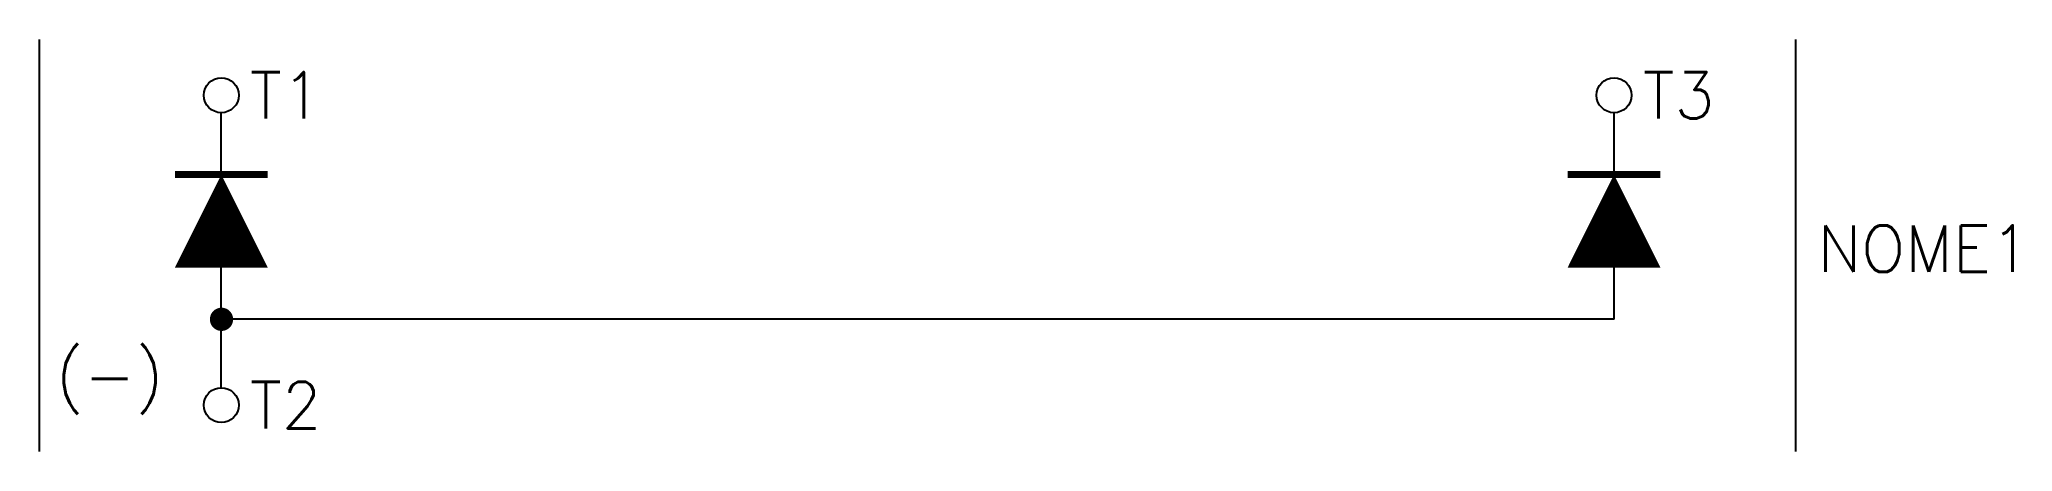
# Model space of a CAD drawing. Header units: millimetres. Extents: x 1322.7 to 1407.7, y 994.3 to 1012.
import ezdxf
from ezdxf.enums import TextEntityAlignment as Align

# ---------------------------------------------------------------- set-up
doc = ezdxf.new("R2010")
doc.units = ezdxf.units.MM
doc.styles.add('ROMANS', font='ROMANS', dxfattribs={"height": 0.2})

# ---------------------------------------------------------------- blocks, each defined once
blk = doc.blocks.new('CON2')
at = {"const_width": 0.5}
blk.add_lwpolyline([(-0.25, 0, 1), (0.25, 0, 1)], format="xyb", close=True, dxfattribs=at)

msp = doc.modelspace()

# ---------------------------------------------------------------- linework, layer by layer
at = {"color": 0}
for p, q in [((1322.737, 994.298), (1322.737, 1012.011)), ((1398.396, 994.298), (1398.396, 1012.011)), ((1330.571, 997.041), (1330.571, 1008.865)), ((1390.571, 999.981), (1390.571, 1008.865))]:
    msp.add_line(p, q, dxfattribs=at)
msp.add_line((1390.571, 999.981), (1330.58, 999.981))
at = {"color": 5}
for points in [[(1330.571, 1006.204, 0, 4, 0), (1330.571, 1002.204, 4, 4, 0)], [(1390.571, 1006.204, 0, 4, 0), (1390.571, 1002.204, 4, 4, 0)]]:
    msp.add_lwpolyline(points, format="xyseb", dxfattribs=at)
at = {"color": 5, "const_width": 0.3}
for points in [[(1332.571, 1006.204), (1328.571, 1006.204)], [(1392.571, 1006.204), (1388.571, 1006.204)]]:
    msp.add_lwpolyline(points, dxfattribs=at)
for centre in [(1330.571, 1009.615), (1390.571, 1009.615), (1330.571, 996.291)]:
    msp.add_circle(centre, 0.75)

# ---------------------------------------------------------------- block references
msp.add_blockref('CON2', (1330.58, 999.981))

# ---------------------------------------------------------------- texts
at = {"style": 'ROMANS'}
msp.add_text('(-)', height=2, dxfattribs=at).set_placement((1328.075, 997.565), align=Align.MIDDLE_RIGHT)
at = {"lineweight": -3, "style": 'ROMANS'}
for tag, p in [('T1', (1331.806, 1009.615)), ('T3', (1391.806, 1009.615)), ('NOME1', (1399.339, 1003.019)), ('T2', (1331.806, 996.291))]:
    msp.add_attdef(tag, text='', height=2, dxfattribs=at).set_placement(p, align=Align.MIDDLE_LEFT)

doc.saveas('drawing.dxf')
